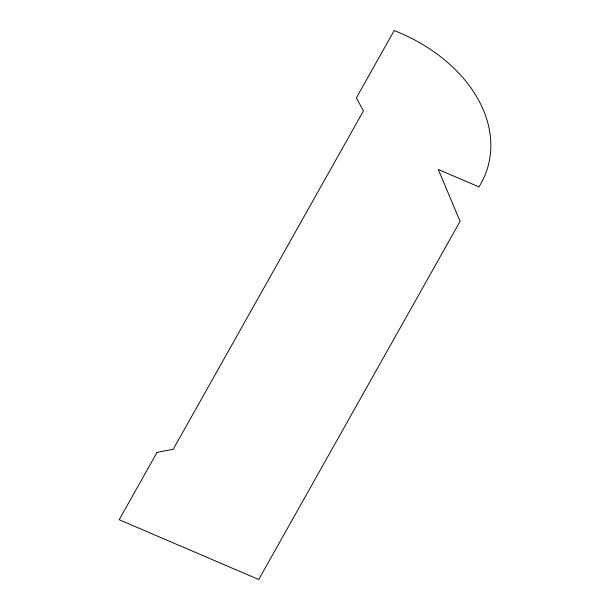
<?xml version="1.0" encoding="UTF-8"?>
<svg xmlns="http://www.w3.org/2000/svg" width="610" height="610" viewBox="0 0 610 610"><rect width="100%" height="100%" fill="white"/><g stroke="black" fill="none" stroke-linecap="round" stroke-linejoin="round"><path stroke-width="0.91" d="M157.029 452.399L119.171 519.735L258.716 579.5L460.085 221.346L438.254 169.45L478.957 186.881A146.377 106.003 16.2 0 0 402.653 34.107L394.235 30.5L356.377 97.836L363.43 110.959L173.232 449.242L157.029 452.399"/></g></svg>
